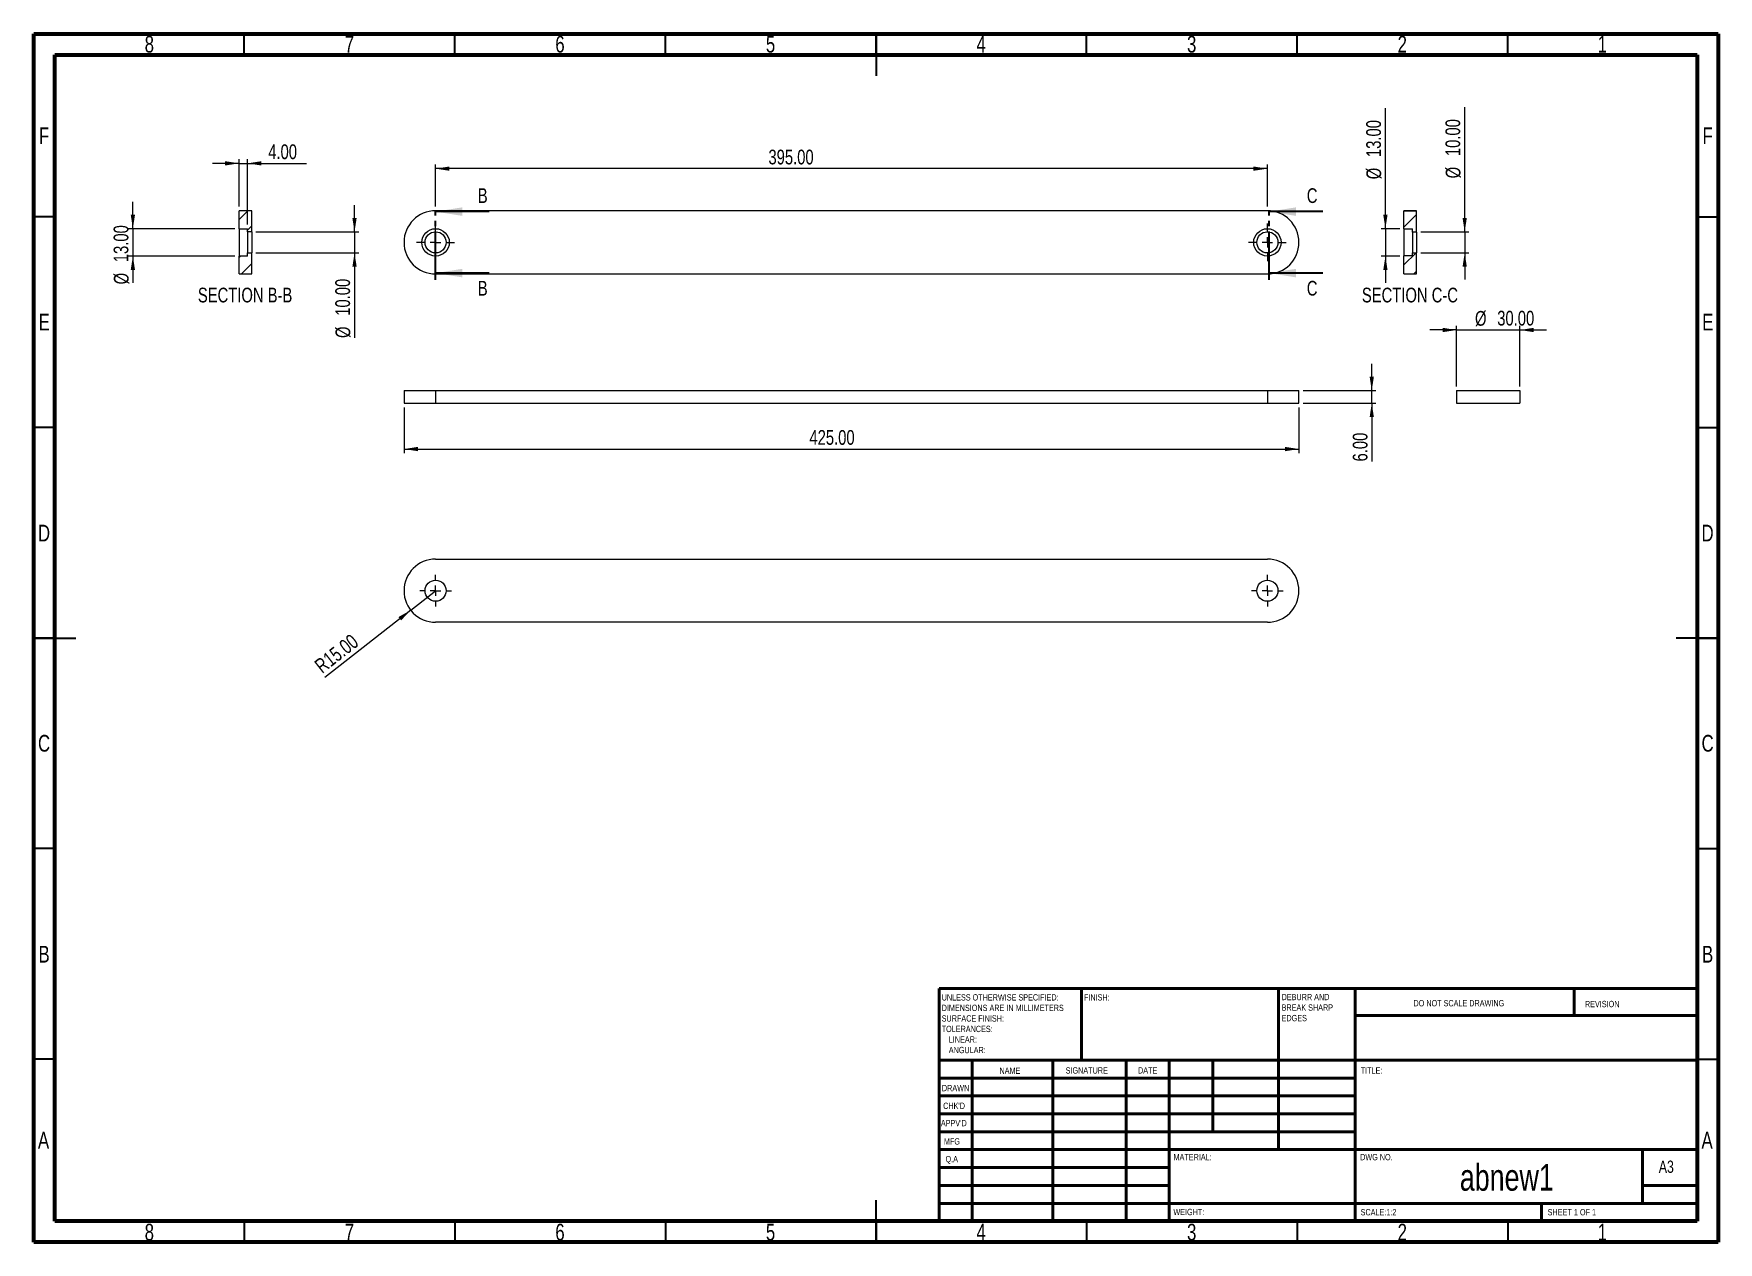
# Model space of a CAD drawing. Header units: millimetres. Extents: x 15 to 415, y 5 to 292.
import ezdxf

# ---------------------------------------------------------------- set-up
doc = ezdxf.new("R2010")
doc.units = ezdxf.units.MM
doc.linetypes.add('PHANTOM', pattern=[12.7, 6.35, -1.27, 1.27, -1.27, 1.27, -1.27])
doc.styles.add('SLDTEXTSTYLE0', font='TXT', dxfattribs={"width": 0.75})
doc.styles.add('SLDTEXTSTYLE1', font='TXT', dxfattribs={"width": 0.686449})
doc.styles.add('SLDTEXTSTYLE2', font='TXT', dxfattribs={"width": 0.6875})
doc.dimstyles.new('SLDDIMSTYLE0', dxfattribs={"dimtxt": 3.5, "dimasz": 3.302, "dimexe": 0, "dimexo": 0.0625, "dimgap": 0.875, "dimtad": 1, "dimlfac": 2, "dimrnd": 1e-09, "dimzin": 4, "dimdsep": 46, "dimtxsty": 'SLDTEXTSTYLE0', "dimsah": 1, "dimcen": 0.09, "dimadec": 0, "dimazin": 1, "dimtfac": 1, "dimtofl": 0, "dimtmove": 0, "dimatfit": 3, "dimfxl": 0, "dimfrac": 2, "dimtolj": 1, "dimtzin": 12, "dimarcsym": 0})
doc.dimstyles.new('SLDDIMSTYLE1', dxfattribs={"dimtxt": 3.5, "dimasz": 3.302, "dimexe": 0, "dimexo": 0.0625, "dimgap": 0.875, "dimtad": 1, "dimlfac": 2, "dimrnd": 1e-09, "dimzin": 4, "dimdsep": 46, "dimtxsty": 'SLDTEXTSTYLE0', "dimsah": 1, "dimcen": 0.09, "dimadec": 0, "dimazin": 1, "dimtfac": 1, "dimtmove": 0, "dimatfit": 0, "dimfxl": 0, "dimfrac": 2, "dimtolj": 1, "dimtzin": 12, "dimarcsym": 0})
doc.dimstyles.new('SLDDIMSTYLE2', dxfattribs={"dimtxt": 3.5, "dimasz": 3.302, "dimexe": 0, "dimexo": 0.0625, "dimgap": 0.875, "dimtad": 1, "dimlfac": 2, "dimrnd": 1e-09, "dimzin": 4, "dimdsep": 46, "dimtxsty": 'SLDTEXTSTYLE0', "dimsah": 1, "dimcen": 0, "dimadec": 0, "dimazin": 1, "dimtfac": 1, "dimtofl": 0, "dimtmove": 0, "dimatfit": 3, "dimfxl": 0, "dimfrac": 2, "dimtolj": 1, "dimtzin": 12, "dimarcsym": 0})

# ---------------------------------------------------------------- blocks, each defined once
blk = doc.blocks.new('SW_NOTE_0')
at = {"color": 0, "linetype": 'Continuous', "lineweight": 0, "char_height": 1.5, "attachment_point": 1, "style": 'SLDTEXTSTYLE0'}
for s, insert in [('UNLESS OTHERWISE SPECIFIED:', (0, 1.93)), ('SURFACE FINISH:', (0, -3.07)), ('DIMENSIONS ARE IN MILLIMETERS', (0, -0.57)), ('TOLERANCES:', (0, -5.57)), ('ANGULAR:', (1.69, -10.57)), ('LINEAR:', (1.69, -8.07))]:
    blk.add_mtext(s, dxfattribs=dict(at, insert=insert))
blk = doc.blocks.new('SW_NOTE_0_1')
at = {"color": 0, "linetype": 'Continuous', "lineweight": 0, "char_height": 1.5, "attachment_point": 1, "style": 'SLDTEXTSTYLE0'}
for s, insert in [('DEBURR AND', (0, 1.93)), ('BREAK SHARP', (0, -0.57)), ('EDGES', (0, -3.07))]:
    blk.add_mtext(s, dxfattribs=dict(at, insert=insert))
blk = doc.blocks.new('_D')
at = {"color": 7, "linetype": 'Continuous', "lineweight": 0}
for p, q in [((102.93, 203.25), (102.93, 192.37)), ((315.43, 203.25), (315.43, 192.37)), ((102.93, 193.37), (315.43, 193.37))]:
    blk.add_line(p, q, dxfattribs=at)
at = {"color": 7, "linetype": 'Continuous', "lineweight": 18}
for points in [[(102.93, 193.37), (106.23, 192.86), (106.23, 193.88)], [(315.43, 193.37), (312.13, 193.88), (312.13, 192.86)]]:
    blk.add_solid(points, dxfattribs=at)
at = {"color": 7, "linetype": 'Continuous', "lineweight": 18, "insert": (199.19, 197.88), "char_height": 3.5, "attachment_point": 1, "style": 'SLDTEXTSTYLE0'}
blk.add_mtext('425.00', dxfattribs=at)
blk = doc.blocks.new('_D_1')
at = {"color": 7, "linetype": 'Continuous', "lineweight": 0}
for p, q in [((332.71, 207.25), (332.71, 213.6)), ((316.43, 207.25), (333.71, 207.25)), ((316.43, 204.25), (333.71, 204.25)), ((332.71, 204.25), (332.71, 207.25)), ((332.71, 204.25), (332.71, 190.42))]:
    blk.add_line(p, q, dxfattribs=at)
at = {"color": 7, "linetype": 'Continuous', "lineweight": 18}
for points in [[(332.71, 207.25), (333.22, 210.55), (332.21, 210.55)], [(332.71, 204.25), (332.21, 200.94), (333.22, 200.94)]]:
    blk.add_solid(points, dxfattribs=at)
at = {"color": 7, "linetype": 'Continuous', "lineweight": 18, "insert": (328.2, 190.42), "char_height": 3.5, "attachment_point": 1, "rotation": 90, "style": 'SLDTEXTSTYLE0'}
blk.add_mtext('6.00', dxfattribs=at)
blk = doc.blocks.new('_D_2')
at = {"color": 7, "linetype": 'Continuous', "lineweight": 0}
for p, q in [((110.43, 250.95), (110.43, 260.95)), ((307.93, 250.95), (307.93, 260.95)), ((307.93, 259.95), (110.43, 259.95))]:
    blk.add_line(p, q, dxfattribs=at)
at = {"color": 7, "linetype": 'Continuous', "lineweight": 18}
for points in [[(110.43, 259.95), (113.73, 259.44), (113.73, 260.46)], [(307.93, 259.95), (304.63, 260.46), (304.63, 259.44)]]:
    blk.add_solid(points, dxfattribs=at)
at = {"color": 7, "linetype": 'Continuous', "lineweight": 18, "insert": (189.46, 264.46), "char_height": 3.5, "attachment_point": 1, "style": 'SLDTEXTSTYLE0'}
blk.add_mtext('395.00', dxfattribs=at)
blk = doc.blocks.new('SW_CENTERMARKSYMBOL_0')
at = {"color": 0, "linetype": 'Continuous', "lineweight": 18}
for p, q in [((0, 2.5), (0, 4.5)), ((-2.5, 0), (-4.5, 0)), ((0, 0), (-1.25, 0)), ((0, 0), (0, 1.25)), ((0, 0), (0, -1.25)), ((0, 0), (1.25, 0)), ((2.5, 0), (4.5, 0)), ((0, -2.5), (0, -4.5))]:
    blk.add_line(p, q, dxfattribs=at)
blk = doc.blocks.new('SW_CENTERMARKSYMBOL_1')
at = {"color": 0, "linetype": 'Continuous', "lineweight": 18}
for p, q in [((0, 2.5), (0, 4.5)), ((-2.5, 0), (-4.5, 0)), ((0, 0), (-1.25, 0)), ((0, 0), (0, 1.25)), ((0, 0), (0, -1.25)), ((0, 0), (1.25, 0)), ((2.5, 0), (4.5, 0)), ((0, -2.5), (0, -4.5))]:
    blk.add_line(p, q, dxfattribs=at)
blk = doc.blocks.new('_D_3')
at = {"color": 7, "linetype": 'Continuous', "lineweight": 0}
for q in [(110.43, 159.73), (84.12, 139.14)]:
    blk.add_line((104.52, 155.11), q, dxfattribs=at)
at = {"color": 7, "linetype": 'Continuous', "lineweight": 18}
blk.add_solid([(104.52, 155.11), (101.61, 153.47), (102.23, 152.67)], dxfattribs=at)
at = {"color": 7, "linetype": 'Continuous', "lineweight": 18, "insert": (81.35, 142.69), "char_height": 3.5, "attachment_point": 1, "rotation": 38.0452, "style": 'SLDTEXTSTYLE0'}
blk.add_mtext('R15.00', dxfattribs=at)
blk = doc.blocks.new('SW_CENTERMARKSYMBOL_2')
at = {"color": 0, "linetype": 'Continuous', "lineweight": 18}
for p, q in [((-2.5, 0), (-3.75, 0)), ((0, 0), (-1.25, 0)), ((0, 2.5), (0, 3.75)), ((0, 0), (0, 1.25)), ((0, 0), (0, -1.25)), ((0, 0), (1.25, 0)), ((2.5, 0), (3.75, 0)), ((0, -2.5), (0, -3.75))]:
    blk.add_line(p, q, dxfattribs=at)
blk = doc.blocks.new('SW_CENTERMARKSYMBOL_3')
at = {"color": 0, "linetype": 'Continuous', "lineweight": 18}
for p, q in [((-2.5, 0), (-3.75, 0)), ((0, 0), (-1.25, 0)), ((0, 2.5), (0, 3.75)), ((0, 0), (0, 1.25)), ((0, 0), (0, -1.25)), ((0, 0), (1.25, 0)), ((2.5, 0), (3.75, 0)), ((0, -2.5), (0, -3.75))]:
    blk.add_line(p, q, dxfattribs=at)
blk = doc.blocks.new('_D_4')
at = {"color": 7, "linetype": 'Continuous', "lineweight": 0}
for p, q in [((352.87, 221.64), (346.52, 221.64)), ((352.87, 208.25), (352.87, 222.64)), ((352.87, 221.64), (367.87, 221.64)), ((367.87, 208.25), (367.87, 222.64)), ((367.87, 221.64), (374.22, 221.64))]:
    blk.add_line(p, q, dxfattribs=at)
at = {"color": 7, "linetype": 'Continuous', "lineweight": 18}
for points in [[(352.87, 221.64), (349.57, 222.15), (349.57, 221.13)], [(367.87, 221.64), (371.18, 221.13), (371.18, 222.15)]]:
    blk.add_solid(points, dxfattribs=at)
at = {"color": 7, "linetype": 'Continuous', "lineweight": 18, "char_height": 3.5, "attachment_point": 1, "style": 'SLDTEXTSTYLE0'}
for s, insert in [('%%c', (357.23, 226.15)), ('30.00', (362.51, 226.2))]:
    blk.add_mtext(s, dxfattribs=dict(at, insert=insert))
blk = doc.blocks.new('_D_5')
at = {"color": 7, "linetype": 'Continuous', "lineweight": 0}
for p, q in [((38.55, 245.7), (38.55, 252.05)), ((62.77, 245.7), (37.55, 245.7)), ((38.55, 245.7), (38.55, 239.2)), ((62.77, 239.2), (37.55, 239.2)), ((38.55, 239.2), (38.55, 232.85))]:
    blk.add_line(p, q, dxfattribs=at)
at = {"color": 7, "linetype": 'Continuous', "lineweight": 18}
for points in [[(38.55, 245.7), (39.06, 249), (38.04, 249)], [(38.55, 239.2), (38.04, 235.9), (39.06, 235.9)]]:
    blk.add_solid(points, dxfattribs=at)
at = {"color": 7, "linetype": 'Continuous', "lineweight": 18, "char_height": 3.5, "attachment_point": 1, "rotation": 90, "style": 'SLDTEXTSTYLE0'}
for s, insert in [('13.00', (33.98, 237.74)), ('%%c', (34.04, 232.47))]:
    blk.add_mtext(s, dxfattribs=dict(at, insert=insert))
blk = doc.blocks.new('_D_6')
at = {"color": 7, "linetype": 'Continuous', "lineweight": 0}
for p, q in [((91.18, 244.95), (91.18, 251.3)), ((67.77, 244.95), (92.18, 244.95)), ((91.18, 244.95), (91.18, 239.95)), ((67.77, 239.95), (92.18, 239.95)), ((91.18, 239.95), (91.18, 219.74))]:
    blk.add_line(p, q, dxfattribs=at)
at = {"color": 7, "linetype": 'Continuous', "lineweight": 18}
for points in [[(91.18, 244.95), (91.69, 248.25), (90.67, 248.25)], [(91.18, 239.95), (90.67, 236.65), (91.69, 236.65)]]:
    blk.add_solid(points, dxfattribs=at)
at = {"color": 7, "linetype": 'Continuous', "lineweight": 18, "char_height": 3.5, "attachment_point": 1, "rotation": 90, "style": 'SLDTEXTSTYLE0'}
for s, insert in [('10.00', (86.61, 225.02)), ('%%c', (86.67, 219.74))]:
    blk.add_mtext(s, dxfattribs=dict(at, insert=insert))
blk = doc.blocks.new('_D_7')
at = {"color": 7, "linetype": 'Continuous', "lineweight": 0}
for p, q in [((63.77, 261.21), (57.42, 261.21)), ((63.77, 250.95), (63.77, 262.21)), ((63.77, 261.21), (65.77, 261.21)), ((65.77, 246.7), (65.77, 262.21)), ((65.77, 261.21), (79.74, 261.21))]:
    blk.add_line(p, q, dxfattribs=at)
at = {"color": 7, "linetype": 'Continuous', "lineweight": 18}
for points in [[(63.77, 261.21), (60.46, 261.72), (60.46, 260.7)], [(65.77, 261.21), (69.07, 260.7), (69.07, 261.72)]]:
    blk.add_solid(points, dxfattribs=at)
at = {"color": 7, "linetype": 'Continuous', "lineweight": 18, "insert": (70.69, 265.72), "char_height": 3.5, "attachment_point": 1, "style": 'SLDTEXTSTYLE0'}
blk.add_mtext('4.00', dxfattribs=at)
blk = doc.blocks.new('_D_8')
at = {"color": 7, "linetype": 'Continuous', "lineweight": 0}
for p, q in [((335.96, 245.7), (335.96, 274.35)), ((339.37, 245.7), (334.96, 245.7)), ((335.96, 245.7), (335.96, 239.2)), ((339.37, 239.2), (334.96, 239.2)), ((335.96, 239.2), (335.96, 232.85))]:
    blk.add_line(p, q, dxfattribs=at)
at = {"color": 7, "linetype": 'Continuous', "lineweight": 18}
for points in [[(335.96, 245.7), (336.46, 249), (335.45, 249)], [(335.96, 239.2), (335.45, 235.9), (336.46, 235.9)]]:
    blk.add_solid(points, dxfattribs=at)
at = {"color": 7, "linetype": 'Continuous', "lineweight": 18, "char_height": 3.5, "attachment_point": 1, "rotation": 90, "style": 'SLDTEXTSTYLE0'}
for s, insert in [('13.00', (331.39, 262.71)), ('%%c', (331.44, 257.43))]:
    blk.add_mtext(s, dxfattribs=dict(at, insert=insert))
blk = doc.blocks.new('_D_9')
at = {"color": 7, "linetype": 'Continuous', "lineweight": 0}
for p, q in [((354.78, 244.95), (354.78, 274.57)), ((344.37, 244.95), (355.78, 244.95)), ((354.78, 244.95), (354.78, 239.95)), ((344.37, 239.95), (355.78, 239.95)), ((354.78, 239.95), (354.78, 233.6))]:
    blk.add_line(p, q, dxfattribs=at)
at = {"color": 7, "linetype": 'Continuous', "lineweight": 18}
for points in [[(354.78, 244.95), (355.29, 248.25), (354.27, 248.25)], [(354.78, 239.95), (354.27, 236.65), (355.29, 236.65)]]:
    blk.add_solid(points, dxfattribs=at)
at = {"color": 7, "linetype": 'Continuous', "lineweight": 18, "char_height": 3.5, "attachment_point": 1, "rotation": 90, "style": 'SLDTEXTSTYLE0'}
for s, insert in [('10.00', (350.21, 262.93)), ('%%c', (350.27, 257.65))]:
    blk.add_mtext(s, dxfattribs=dict(at, insert=insert))

msp = doc.modelspace()

# ---------------------------------------------------------------- hatches: boundary and pattern name
at = {"linetype": 'Continuous', "lineweight": 18}
h = msp.add_hatch(dxfattribs=at)
h.set_pattern_fill('ANSI31', style=0)
h.paths.add_polyline_path([(65.7653, 244.9497), (66.7653, 244.9497), (66.7653, 249.9497), (63.7653, 249.9497), (63.7653, 245.6997), (65.7653, 245.6997)], flags=0)
h = msp.add_hatch(dxfattribs=at)
h.set_pattern_fill('ANSI31', style=0)
h.paths.add_polyline_path([(342.3657, 244.9089), (343.3657, 244.9089), (343.3657, 249.9362), (340.3657, 249.9362), (340.3657, 245.6684), (342.3657, 245.6684)], flags=0)
h = msp.add_hatch(dxfattribs=at)
h.set_pattern_fill('ANSI31', style=0)
h.paths.add_polyline_path([(63.7653, 234.9497), (66.7653, 234.9497), (66.7653, 239.9497), (65.7653, 239.9497), (65.7653, 239.1997), (63.7653, 239.1997)], flags=0)
h = msp.add_hatch(dxfattribs=at)
h.set_pattern_fill('ANSI31', style=0)
h.paths.add_polyline_path([(340.3657, 234.9633), (343.3657, 234.9633), (343.3657, 239.9906), (342.3657, 239.9906), (342.3657, 239.2311), (340.3657, 239.2311)], flags=0)

# ---------------------------------------------------------------- linework, layer by layer
at = {"color": 7, "linetype": 'Continuous', "lineweight": 70}
for p, q in [((15, 5), (15, 292)), ((15, 292), (415, 292)), ((415, 292), (415, 5)), ((20, 10), (20, 287)), ((20, 287), (410, 287)), ((410, 287), (410, 10)), ((410, 10), (20, 10)), ((415, 5), (15, 5))]:
    msp.add_line(p, q, dxfattribs=at)
at = {"color": 7, "linetype": 'Continuous', "lineweight": 35}
for p, q in [((65, 287), (65, 292)), ((115, 287), (115, 292)), ((165, 287), (165, 292)), ((215, 292), (215, 282)), ((215, 287), (215, 292)), ((265, 287), (265, 292)), ((315, 287), (315, 292)), ((365, 287), (365, 292)), ((20, 248.5), (15, 248.5)), ((123.1283, 249.7497), (110.4283, 249.7497)), ((321.0784, 249.7497), (308.3784, 249.7497)), ((410, 248.5), (415, 248.5)), ((123.1283, 235.1497), (110.4283, 235.1497)), ((321.0784, 235.1497), (308.3784, 235.1497)), ((20, 198.5), (15, 198.5)), ((410, 198.5), (415, 198.5)), ((15, 148.5), (25, 148.5)), ((20, 148.5), (15, 148.5)), ((415, 148.5), (405, 148.5)), ((410, 148.5), (415, 148.5)), ((20, 98.5), (15, 98.5)), ((410, 98.5), (415, 98.5)), ((20, 48.5), (15, 48.5)), ((410, 48.5), (415, 48.5)), ((215, 5), (215, 15)), ((65, 10), (65, 5)), ((115, 10), (115, 5)), ((165, 10), (165, 5)), ((215, 10), (215, 5)), ((265, 10), (265, 5)), ((315, 10), (315, 5)), ((365, 10), (365, 5))]:
    msp.add_line(p, q, dxfattribs=at)
at = {"color": 7, "linetype": 'Continuous', "lineweight": 25}
for p, q in [((66.7653, 249.9497), (63.7653, 249.9497)), ((63.7653, 245.6997), (63.7653, 249.9497)), ((66.7653, 244.9497), (66.7653, 249.9497)), ((307.9283, 249.9497), (110.4283, 249.9497)), ((340.3657, 249.9497), (343.3657, 249.9497)), ((340.3657, 249.9362), (340.3657, 249.9497)), ((343.3657, 249.9362), (340.3657, 249.9362)), ((340.3657, 245.6684), (340.3657, 249.9362)), ((343.3657, 249.9362), (343.3657, 249.9497)), ((343.3657, 244.9089), (343.3657, 249.9362)), ((63.7653, 245.6997), (65.7653, 245.6997)), ((63.7653, 245.6997), (63.7653, 239.1997)), ((65.7653, 244.9497), (65.7653, 245.6997)), ((66.7653, 244.9497), (65.7653, 244.9497)), ((65.7653, 244.9497), (65.7653, 239.9497)), ((66.7653, 244.9497), (66.7653, 239.9497)), ((340.3657, 245.6684), (342.3657, 245.6684)), ((340.3657, 245.6684), (340.3657, 239.2311)), ((342.3657, 244.9089), (342.3657, 245.6684)), ((343.3657, 244.9089), (342.3657, 244.9089)), ((342.3657, 244.9089), (342.3657, 239.9906)), ((343.3657, 244.9089), (343.3657, 239.9906)), ((63.7653, 234.9497), (63.7653, 239.1997)), ((65.7653, 239.1997), (63.7653, 239.1997)), ((65.7653, 239.1997), (65.7653, 239.9497)), ((65.7653, 239.9497), (66.7653, 239.9497)), ((66.7653, 234.9497), (66.7653, 239.9497)), ((342.3657, 239.2311), (340.3657, 239.2311)), ((340.3657, 234.9633), (340.3657, 239.2311)), ((342.3657, 239.9906), (343.3657, 239.9906)), ((342.3657, 239.2311), (342.3657, 239.9906)), ((343.3657, 234.9633), (343.3657, 239.9906)), ((63.7653, 234.9497), (66.7653, 234.9497)), ((110.4283, 234.9497), (307.9283, 234.9497)), ((340.3657, 234.9633), (343.3657, 234.9633)), ((340.3657, 234.9497), (340.3657, 234.9633)), ((340.3657, 234.9497), (343.3657, 234.9497)), ((343.3657, 234.9497), (343.3657, 234.9633)), ((102.9283, 207.2463), (102.9283, 204.2463)), ((102.9283, 207.2463), (110.4283, 207.2463)), ((102.9283, 204.2463), (110.4283, 204.2463)), ((110.4283, 207.2463), (110.4283, 204.2463)), ((110.4283, 207.2463), (307.9283, 207.2463)), ((110.4283, 204.2463), (307.9283, 204.2463)), ((307.9283, 207.2463), (307.9283, 204.2463)), ((307.9283, 207.2463), (315.4283, 207.2463)), ((307.9283, 204.2463), (315.4283, 204.2463)), ((315.4283, 204.2463), (315.4283, 207.2463)), ((352.8744, 207.2463), (352.8744, 204.2463)), ((352.8744, 207.2463), (367.8744, 207.2463)), ((352.8744, 204.2463), (367.8744, 204.2463)), ((367.8744, 207.2463), (367.8744, 204.2463)), ((110.4283, 167.2301), (307.9283, 167.2301)), ((307.9283, 152.2301), (110.4283, 152.2301))]:
    msp.add_line(p, q, dxfattribs=at)
at = {"color": 7, "linetype": 'PHANTOM', "lineweight": 35}
for p, q in [((110.4283, 238.6372), (110.4283, 251.3372)), ((308.3784, 238.6372), (308.3784, 251.3372)), ((110.4283, 233.5622), (110.4283, 246.2686)), ((308.3784, 233.5622), (308.3784, 246.2686))]:
    msp.add_line(p, q, dxfattribs=at)
at = {"color": 7, "linetype": 'Continuous', "lineweight": 50}
for p, q in [((230, 65.25), (410, 65.25)), ((230, 65.25), (230, 10)), ((263.8, 48.25), (263.8, 65.25)), ((310.6, 65.25), (310.6, 27)), ((328.8, 65.25), (328.8, 10)), ((380.8, 58.875), (380.8, 65.25)), ((410, 58.875), (328.8, 58.875)), ((410, 48.25), (230, 48.25)), ((237.8, 48.25), (237.8, 10)), ((256.991, 48.25), (256.991, 10)), ((274.3989, 48.25), (274.3989, 10)), ((284.6, 10), (284.6, 48.25)), ((295, 31.25), (295, 48.25)), ((328.8, 44), (230, 44)), ((328.8, 39.75), (230, 39.75)), ((328.8, 35.5), (230, 35.5)), ((328.8, 31.25), (230, 31.25)), ((284.6, 27), (230, 27)), ((284.6, 27), (410, 27)), ((397, 14.25), (397, 27)), ((284.6, 22.7499), (230, 22.7499)), ((284.6, 18.5), (230, 18.5)), ((410, 18.5), (397, 18.5)), ((230, 14.25), (410, 14.25)), ((373, 10), (373, 14.25))]:
    msp.add_line(p, q, dxfattribs=at)
at = {"color": 7, "linetype": 'Continuous', "lineweight": 25}
for centre, radius in [((110.4283, 242.4497), 3.25), ((110.4283, 242.4497), 2.5), ((307.9283, 242.4497), 3.25), ((307.9283, 242.4497), 2.5), ((110.4283, 159.7301), 2.5), ((307.9283, 159.7301), 2.5)]:
    msp.add_circle(centre, radius, dxfattribs=at)
for centre, start, end in [((110.4283, 242.4497), 90, 270), ((307.9283, 242.4497), 270, 90), ((110.4283, 159.7301), 90, 270), ((307.9283, 159.7301), 270, 90)]:
    msp.add_arc(centre, 7.5, start, end, dxfattribs=at)
at = {"color": 7, "linetype": 'Continuous', "lineweight": 35}
for points in [[(110.4283, 249.7497), (116.7783, 248.7337), (116.7783, 250.7657)], [(308.3784, 249.7497), (314.7284, 248.7337), (314.7284, 250.7657)], [(110.4283, 235.1497), (116.7783, 234.1337), (116.7783, 236.1657)], [(308.3784, 235.1497), (314.7284, 234.1337), (314.7284, 236.1657)]]:
    msp.add_solid(points, dxfattribs=at)

# ---------------------------------------------------------------- block references
at = {"color": 7, "linetype": 'Continuous', "lineweight": 0}
for name, p in [('SW_CENTERMARKSYMBOL_0', (110.4283, 242.4497)), ('SW_CENTERMARKSYMBOL_1', (307.9283, 242.4497)), ('SW_CENTERMARKSYMBOL_2', (110.4283, 159.7301)), ('SW_CENTERMARKSYMBOL_3', (307.9283, 159.7301)), ('SW_NOTE_0_1', (311.3092, 62.0695)), ('SW_NOTE_0', (230.5937, 61.9874))]:
    msp.add_blockref(name, p, dxfattribs=at)

# ---------------------------------------------------------------- texts
for s, insert, char_height, attachment_point, style in [('8', (42.46, 291.4889), 3.9687, 2, 'SLDTEXTSTYLE0'), ('7', (89.96, 291.4889), 3.9687, 2, 'SLDTEXTSTYLE0'), ('6', (139.96, 291.4889), 3.9687, 2, 'SLDTEXTSTYLE0'), ('5', (189.96, 291.4889), 3.9687, 2, 'SLDTEXTSTYLE0'), ('4', (239.96, 291.4889), 3.9687, 2, 'SLDTEXTSTYLE0'), ('3', (289.96, 291.4889), 3.9687, 2, 'SLDTEXTSTYLE0'), ('2', (339.96, 291.4889), 3.9687, 2, 'SLDTEXTSTYLE0'), ('1', (387.46, 291.4889), 3.9687, 2, 'SLDTEXTSTYLE0'), ('F', (17.4577, 269.7389), 3.9687, 2, 'SLDTEXTSTYLE0'), ('F', (412.4577, 269.7389), 3.9687, 2, 'SLDTEXTSTYLE0'), ('SECTION B-B', (65.1984, 231.6858), 3.5, 2, 'SLDTEXTSTYLE0'), ('SECTION C-C', (341.7794, 231.6858), 3.5, 2, 'SLDTEXTSTYLE0'), ('E', (17.5078, 225.4889), 3.9687, 2, 'SLDTEXTSTYLE0'), ('E', (412.5078, 225.4889), 3.9687, 2, 'SLDTEXTSTYLE0'), ('D', (17.4527, 175.3985), 3.9687, 2, 'SLDTEXTSTYLE0'), ('D', (412.4527, 175.3985), 3.9687, 2, 'SLDTEXTSTYLE0'), ('C', (17.4587, 125.4889), 3.9687, 2, 'SLDTEXTSTYLE0'), ('C', (412.4587, 125.4889), 3.9687, 2, 'SLDTEXTSTYLE0'), ('B', (17.4706, 75.3985), 3.9687, 2, 'SLDTEXTSTYLE0'), ('B', (412.4706, 75.3985), 3.9687, 2, 'SLDTEXTSTYLE0'), ('FINISH:', (264.3713, 63.9193), 1.5, 1, 'SLDTEXTSTYLE0'), ('DO NOT SCALE DRAWING', (342.6146, 62.533), 1.5, 1, 'SLDTEXTSTYLE0'), ('REVISION', (383.3276, 62.3349), 1.5, 1, 'SLDTEXTSTYLE0'), ('NAME', (244.3222, 46.5015), 1.5, 1, 'SLDTEXTSTYLE0'), ('SIGNATURE', (260.0336, 46.5618), 1.5, 1, 'SLDTEXTSTYLE0'), ('DATE', (277.2147, 46.5762), 1.5, 1, 'SLDTEXTSTYLE0'), ('TITLE:', (330.0902, 46.5762), 1.5, 1, 'SLDTEXTSTYLE0'), ('DRAWN', (230.6434, 42.3848), 1.5, 1, 'SLDTEXTSTYLE1'), ("CHK'D", (230.9392, 38.1619), 1.5, 1, 'SLDTEXTSTYLE0'), ("APPV'D", (230.4017, 34.0659), 1.5, 1, 'SLDTEXTSTYLE0'), ('A', (17.3397, 31.2389), 3.9687, 2, 'SLDTEXTSTYLE0'), ('MFG', (231.124, 29.7158), 1.5, 1, 'SLDTEXTSTYLE0'), ('A', (412.3397, 31.2389), 3.9687, 2, 'SLDTEXTSTYLE0'), ('Q.A', (231.509, 25.5047), 1.5, 1, 'SLDTEXTSTYLE0'), ('MATERIAL:', (285.6459, 25.9861), 1.5, 1, 'SLDTEXTSTYLE0'), ('DWG NO.', (329.953, 25.9861), 1.5, 1, 'SLDTEXTSTYLE0'), ('A3', (400.8712, 24.4064), 2.91042, 1, 'SLDTEXTSTYLE0'), ('abnew1', (364.7805, 23.6069), 6.35, 2, 'SLDTEXTSTYLE0'), ('WEIGHT:', (285.6178, 12.9493), 1.4986, 1, 'SLDTEXTSTYLE0'), ('SCALE:1:2', (330.074, 12.9001), 1.5, 1, 'SLDTEXTSTYLE0'), ('SHEET 1 OF 1', (374.4783, 12.9001), 1.5, 1, 'SLDTEXTSTYLE2'), ('8', (42.46, 9.3985), 3.9687, 2, 'SLDTEXTSTYLE0'), ('7', (89.96, 9.3985), 3.9687, 2, 'SLDTEXTSTYLE0'), ('6', (139.96, 9.3985), 3.9687, 2, 'SLDTEXTSTYLE0'), ('5', (189.96, 9.3985), 3.9687, 2, 'SLDTEXTSTYLE0'), ('4', (239.96, 9.3985), 3.9687, 2, 'SLDTEXTSTYLE0'), ('3', (289.96, 9.3985), 3.9687, 2, 'SLDTEXTSTYLE0'), ('2', (339.96, 9.3985), 3.9687, 2, 'SLDTEXTSTYLE0'), ('1', (387.46, 9.3985), 3.9687, 2, 'SLDTEXTSTYLE0')]:
    msp.add_mtext(s, dxfattribs=dict(at, insert=insert, char_height=char_height, attachment_point=attachment_point, style=style))
at = {"color": 7, "linetype": 'Continuous', "char_height": 3.5, "attachment_point": 1, "style": 'SLDTEXTSTYLE0'}
for s, insert in [('B', (120.451, 255.2994)), ('C', (317.2927, 255.2994)), ('B', (120.451, 233.3017)), ('C', (317.2927, 233.3017))]:
    msp.add_mtext(s, dxfattribs=dict(at, insert=insert))

# ---------------------------------------------------------------- dimensions: what is measured, and where the dimension line sits
at = {"color": 7, "linetype": 'Continuous', "lineweight": 18}
for base, p1, p2, picture, middle in [((335.9561, 239.1997), (340.3657, 245.6997), (340.3657, 239.1997), '_D_8', (335.9561, 265.8916)), ((354.7791, 239.9497), (343.3657, 244.9497), (343.3657, 239.9497), '_D_9', (354.7791, 266.1105)), ((38.5473, 239.1997), (63.7653, 245.6997), (63.7653, 239.1997), '_D_5', (38.5473, 240.9237)), ((91.1797, 239.9497), (66.7653, 244.9497), (66.7653, 239.9497), '_D_6', (91.1797, 228.1997))]:
    dim = msp.add_linear_dim(base=base, p1=p1, p2=p2, angle=90, text='%%c<>', dimstyle='SLDDIMSTYLE1', dxfattribs=at)
    dim.commit()
    dim.dimension.update_dxf_attribs({"geometry": picture, "text_midpoint": middle, "dimtype": 160})
for base, p1, p2, dimstyle, picture, middle in [((65.7653, 261.212), (63.7653, 249.9497), (65.7653, 245.6997), 'SLDDIMSTYLE1', '_D_7', (75.2132, 261.212)), ((110.4283, 259.9497), (307.9283, 249.9497), (110.4283, 249.9497), 'SLDDIMSTYLE0', '_D_2', (196.5678, 259.9497)), ((315.4283, 193.3719), (102.9283, 204.2463), (315.4283, 204.2463), 'SLDDIMSTYLE0', '_D', (206.3033, 193.3719))]:
    dim = msp.add_linear_dim(base=base, p1=p1, p2=p2, dimstyle=dimstyle, dxfattribs=at)
    dim.commit()
    dim.dimension.update_dxf_attribs({"geometry": picture, "text_midpoint": middle, "dimtype": 160})
dim = msp.add_linear_dim(base=(367.8744, 221.6379), p1=(352.8744, 207.2463), p2=(367.8744, 207.2463), text='%%c<>', dimstyle='SLDDIMSTYLE1', dxfattribs=at)
dim.commit()
dim.dimension.update_dxf_attribs({"geometry": '_D_4', "text_midpoint": (365.692, 221.6379), "dimtype": 160})
dim = msp.add_linear_dim(base=(332.715, 207.2463), p1=(315.4283, 204.2463), p2=(315.4283, 207.2463), angle=90, dimstyle='SLDDIMSTYLE1', dxfattribs=at)
dim.commit()
dim.dimension.update_dxf_attribs({"geometry": '_D_1', "text_midpoint": (332.715, 194.9422), "dimtype": 160})
dim = msp.add_radius_dim(center=(110.4283, 159.7301), mpoint=(104.5218, 155.108), dimstyle='SLDDIMSTYLE2', dxfattribs=at)
dim.commit()
dim.dimension.update_dxf_attribs({"geometry": '_D_3', "text_midpoint": (89.7061, 143.5139), "dimtype": 164})

doc.saveas('drawing.dxf')
